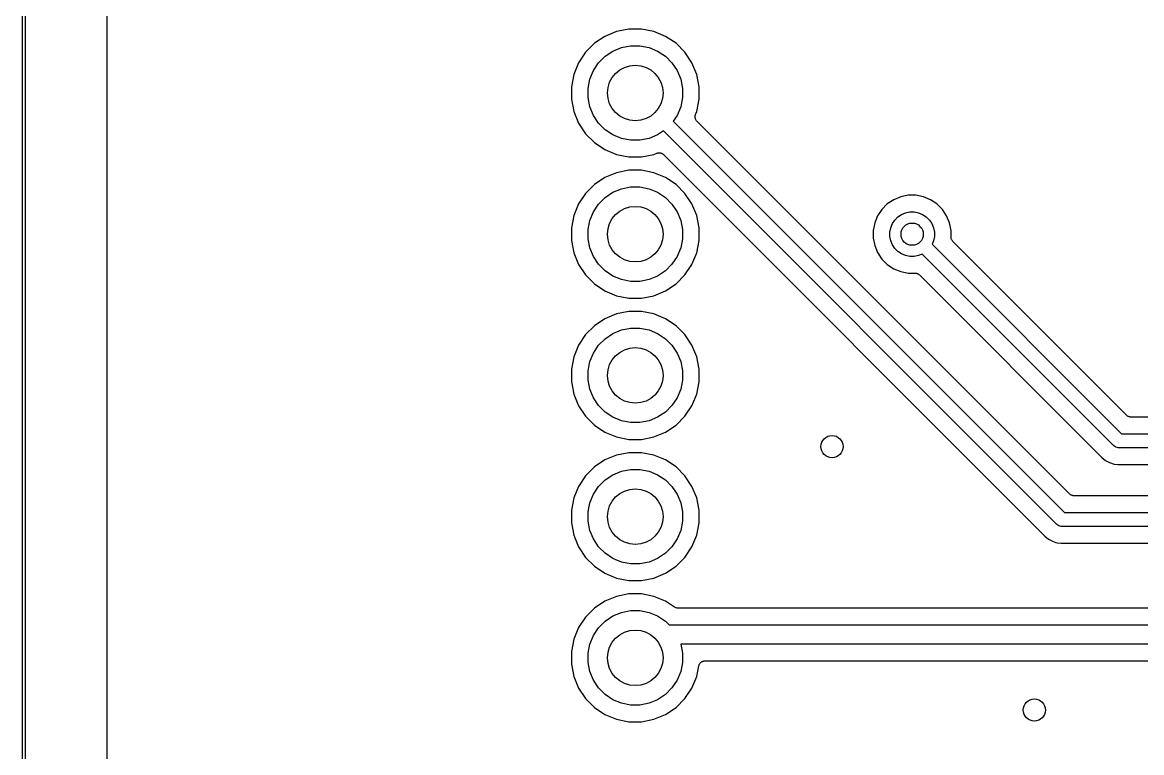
# Model space of a CAD drawing. Extents: x 13 to 148, y -136 to -18.
# Drawn here: x 12.97 to 33.11, y -47.84 to -34.71 of the extents above; entities that cross this region are included whole.
import ezdxf

# ---------------------------------------------------------------- set-up
doc = ezdxf.new("R2010")
doc.units = 0
doc.layers.add('BLACK', color=7, linetype='CONTINUOUS')

msp = doc.modelspace()

# ---------------------------------------------------------------- linework, layer by layer
at = {"layer": 'BLACK', "linetype": 'CONTINUOUS'}
for p, q in [((12.975, -134.001), (12.975, -19.9988)), ((13.025, -20.0012), (13.025, -134)), ((14.5, -129.85), (14.5, -24.1496)), ((23.8867, -34.83), (23.6646, -34.8742)), ((24.1133, -34.83), (23.8867, -34.83)), ((24.3354, -34.8742), (24.1133, -34.83)), ((23.4553, -34.9609), (23.2669, -35.0867)), ((23.6646, -34.8742), (23.4553, -34.9609)), ((24.5447, -34.9609), (24.3354, -34.8742)), ((24.7331, -35.0867), (24.5447, -34.9609)), ((23.2669, -35.0867), (23.1067, -35.2469)), ((23.4582, -35.3198), (23.5974, -35.2267)), ((23.5974, -35.2267), (23.7521, -35.1627)), ((23.7521, -35.1627), (23.9163, -35.13)), ((23.9163, -35.13), (24.0837, -35.13)), ((24.0837, -35.13), (24.2479, -35.1627)), ((24.2479, -35.1627), (24.4026, -35.2267)), ((24.4026, -35.2267), (24.5418, -35.3198)), ((24.8933, -35.2469), (24.7331, -35.0867)), ((23.1067, -35.2469), (22.9809, -35.4353)), ((23.3398, -35.4382), (23.4582, -35.3198)), ((24.5418, -35.3198), (24.6602, -35.4382)), ((25.0191, -35.4353), (24.8933, -35.2469)), ((22.9809, -35.4353), (22.8942, -35.6446)), ((23.1827, -35.7321), (23.2467, -35.5774)), ((23.2467, -35.5774), (23.3398, -35.4382)), ((24.6602, -35.4382), (24.7533, -35.5774)), ((24.7533, -35.5774), (24.8173, -35.7321)), ((25.1058, -35.6446), (25.0191, -35.4353)), ((22.8942, -35.6446), (22.85, -35.8667)), ((23.15, -35.8963), (23.1827, -35.7321)), ((24.8173, -35.7321), (24.85, -35.8963)), ((25.15, -35.8667), (25.1058, -35.6446)), ((22.85, -35.8667), (22.85, -36.0933)), ((23.15, -36.0637), (23.15, -35.8963)), ((24.85, -35.8963), (24.85, -36.0637)), ((25.15, -36.0933), (25.15, -35.8667)), ((22.85, -36.0933), (22.8942, -36.3154)), ((23.1827, -36.2279), (23.15, -36.0637)), ((23.2467, -36.3826), (23.1827, -36.2279)), ((24.8173, -36.2279), (24.7533, -36.3826)), ((24.85, -36.0637), (24.8173, -36.2279)), ((25.1058, -36.3154), (25.15, -36.0933)), ((22.8942, -36.3154), (22.9809, -36.5247)), ((23.3398, -36.5218), (23.2467, -36.3826)), ((24.7533, -36.3826), (24.6836, -36.4868)), ((25.076, -36.4082), (25.0771, -36.398)), ((25.076, -36.4087), (25.076, -36.4082)), ((25.076, -36.4092), (25.076, -36.4087)), ((25.077, -36.4194), (25.076, -36.4092)), ((25.0778, -36.4296), (25.077, -36.4194)), ((25.0771, -36.398), (25.0781, -36.3878)), ((25.078, -36.4301), (25.0778, -36.4296)), ((25.078, -36.4305), (25.078, -36.4301)), ((25.081, -36.4404), (25.078, -36.4305)), ((25.0781, -36.3878), (25.0782, -36.3873)), ((25.0782, -36.3873), (25.0783, -36.3869)), ((25.0783, -36.3869), (25.0814, -36.3771)), ((25.0838, -36.4502), (25.081, -36.4404)), ((25.0814, -36.3771), (25.0843, -36.3673)), ((25.0843, -36.3673), (25.1058, -36.3154)), ((22.9809, -36.5247), (23.1067, -36.7131)), ((23.4582, -36.6402), (23.3398, -36.5218)), ((23.5974, -36.7333), (23.4582, -36.6402)), ((24.6836, -36.4868), (31.7218, -43.525)), ((25.0841, -36.4506), (25.0838, -36.4502)), ((25.0842, -36.4511), (25.0841, -36.4506)), ((25.089, -36.4602), (25.0842, -36.4511)), ((25.0937, -36.4693), (25.089, -36.4602)), ((25.094, -36.4696), (25.0937, -36.4693)), ((25.0942, -36.4701), (25.094, -36.4696)), ((25.1008, -36.4781), (25.0942, -36.4701)), ((25.1071, -36.4861), (25.1008, -36.4781)), ((25.1078, -36.4867), (25.1071, -36.4861)), ((25.1078, -36.4868), (25.1078, -36.4867)), ((25.1078, -36.4867), (25.1078, -36.4867)), ((25.1082, -36.4871), (25.1078, -36.4868)), ((27.139, -38.518), (25.1082, -36.4871)), ((23.1067, -36.7131), (23.2669, -36.8733)), ((23.7521, -36.7973), (23.5974, -36.7333)), ((23.9163, -36.83), (23.7521, -36.7973)), ((24.0837, -36.83), (23.9163, -36.83)), ((24.2479, -36.7973), (24.0837, -36.83)), ((24.4026, -36.7333), (24.2479, -36.7973)), ((24.5068, -36.6636), (24.4026, -36.7333)), ((31.5773, -43.7341), (24.5068, -36.6636)), ((23.2669, -36.8733), (23.4553, -36.9991)), ((23.4553, -36.9991), (23.6646, -37.0858)), ((23.6646, -37.0858), (23.8867, -37.13)), ((23.8867, -37.13), (24.1133, -37.13)), ((24.1133, -37.13), (24.3354, -37.0858)), ((24.3354, -37.0858), (24.3873, -37.0643)), ((24.3873, -37.0643), (24.3878, -37.0641)), ((24.3878, -37.0641), (24.3887, -37.0638)), ((24.3878, -37.0641), (24.3878, -37.0641)), ((24.3878, -37.0641), (24.3878, -37.0641)), ((24.3887, -37.0638), (24.3985, -37.0609)), ((24.3985, -37.0609), (24.4084, -37.058)), ((24.4084, -37.058), (24.4089, -37.0579)), ((24.4089, -37.0579), (24.4093, -37.0578)), ((24.4093, -37.0578), (24.4195, -37.0569)), ((24.4195, -37.0569), (24.4297, -37.056)), ((24.4297, -37.056), (24.4302, -37.056)), ((24.4302, -37.056), (24.4307, -37.056)), ((24.4307, -37.056), (24.4409, -37.0571)), ((24.4409, -37.0571), (24.4511, -37.0581)), ((24.4511, -37.0581), (24.4516, -37.0583)), ((24.4516, -37.0583), (24.452, -37.0583)), ((24.452, -37.0583), (24.4619, -37.0614)), ((24.4619, -37.0614), (24.4716, -37.0644)), ((24.4716, -37.0644), (24.4721, -37.0646)), ((24.4721, -37.0646), (24.4725, -37.0648)), ((24.4725, -37.0648), (24.4816, -37.0697)), ((24.4816, -37.0697), (24.4906, -37.0746)), ((24.4906, -37.0746), (24.4909, -37.0749)), ((24.4909, -37.0749), (24.4914, -37.0751)), ((24.4914, -37.0751), (24.4992, -37.0817)), ((24.4992, -37.0817), (24.5071, -37.0882)), ((24.5071, -37.0882), (31.3509, -43.9319)), ((23.6646, -37.4142), (23.4553, -37.5009)), ((23.8867, -37.37), (23.6646, -37.4142)), ((24.1133, -37.37), (23.8867, -37.37)), ((24.3354, -37.4142), (24.1133, -37.37)), ((24.5447, -37.5009), (24.3354, -37.4142)), ((23.2669, -37.6267), (23.1067, -37.7869)), ((23.4553, -37.5009), (23.2669, -37.6267)), ((24.7331, -37.6267), (24.5447, -37.5009)), ((24.8933, -37.7869), (24.7331, -37.6267)), ((23.1067, -37.7869), (22.9809, -37.9753)), ((23.4582, -37.8598), (23.5974, -37.7667)), ((23.5974, -37.7667), (23.7521, -37.7027)), ((23.7521, -37.7027), (23.9163, -37.67)), ((23.9163, -37.67), (24.0837, -37.67)), ((24.0837, -37.67), (24.2479, -37.7027)), ((24.2479, -37.7027), (24.4026, -37.7667)), ((24.4026, -37.7667), (24.5418, -37.8598)), ((25.0191, -37.9753), (24.8933, -37.7869)), ((28.7758, -37.8469), (28.6484, -37.8997)), ((28.9111, -37.82), (28.7758, -37.8469)), ((29.0489, -37.82), (28.9111, -37.82)), ((29.1842, -37.8469), (29.0489, -37.82)), ((29.3116, -37.8997), (29.1842, -37.8469)), ((22.9809, -37.9753), (22.8942, -38.1846)), ((23.2467, -38.1174), (23.3398, -37.9782)), ((23.3398, -37.9782), (23.4582, -37.8598)), ((24.5418, -37.8598), (24.6602, -37.9782)), ((24.6602, -37.9782), (24.7533, -38.1174)), ((25.1058, -38.1846), (25.0191, -37.9753)), ((28.5338, -37.9763), (28.4363, -38.0738)), ((28.6484, -37.8997), (28.5338, -37.9763)), ((29.4262, -37.9763), (29.3116, -37.8997)), ((29.5237, -38.0738), (29.4262, -37.9763)), ((22.8942, -38.1846), (22.85, -38.4067)), ((23.1827, -38.2721), (23.2467, -38.1174)), ((24.7533, -38.1174), (24.8173, -38.2721)), ((25.15, -38.4067), (25.1058, -38.1846)), ((28.3597, -38.1884), (28.3069, -38.3158)), ((28.4363, -38.0738), (28.3597, -38.1884)), ((28.6693, -38.265), (28.725, -38.2093)), ((28.725, -38.2093), (28.7905, -38.1655)), ((28.7905, -38.1655), (28.8633, -38.1354)), ((28.8633, -38.1354), (28.9406, -38.12)), ((28.9406, -38.12), (29.0194, -38.12)), ((29.0194, -38.12), (29.0967, -38.1354)), ((29.0967, -38.1354), (29.1695, -38.1655)), ((29.1695, -38.1655), (29.235, -38.2093)), ((29.235, -38.2093), (29.2907, -38.265)), ((29.6003, -38.1884), (29.5237, -38.0738)), ((29.6531, -38.3158), (29.6003, -38.1884)), ((22.85, -38.4067), (22.85, -38.6333)), ((23.15, -38.4363), (23.1827, -38.2721)), ((23.15, -38.6037), (23.15, -38.4363)), ((24.8173, -38.2721), (24.85, -38.4363)), ((24.85, -38.4363), (24.85, -38.6037)), ((25.15, -38.6333), (25.15, -38.4067)), ((28.3069, -38.3158), (28.28, -38.4511)), ((28.28, -38.4511), (28.28, -38.5889)), ((28.58, -38.4806), (28.5954, -38.4033)), ((28.5954, -38.4033), (28.6255, -38.3305)), ((28.6255, -38.3305), (28.6693, -38.265)), ((29.2907, -38.265), (29.3345, -38.3305)), ((29.3345, -38.3305), (29.3646, -38.4033)), ((29.3646, -38.4033), (29.38, -38.4806)), ((29.68, -38.4511), (29.6531, -38.3158)), ((29.68, -38.5734), (29.68, -38.4511)), ((22.85, -38.6333), (22.8942, -38.8554)), ((23.1827, -38.7679), (23.15, -38.6037)), ((24.85, -38.6037), (24.8173, -38.7679)), ((25.1058, -38.8554), (25.15, -38.6333)), ((31.8138, -43.1928), (27.139, -38.518)), ((28.28, -38.5889), (28.3069, -38.7242)), ((28.58, -38.5594), (28.58, -38.4806)), ((28.5954, -38.6367), (28.58, -38.5594)), ((28.6255, -38.7095), (28.5954, -38.6367)), ((29.3646, -38.6367), (29.3379, -38.7011)), ((29.38, -38.5594), (29.3646, -38.6367)), ((29.38, -38.4806), (29.38, -38.5594)), ((29.681, -38.5835), (29.68, -38.5734)), ((29.6819, -38.5936), (29.681, -38.5835)), ((29.682, -38.5942), (29.6819, -38.5936)), ((29.6821, -38.5948), (29.682, -38.5942)), ((29.685, -38.6045), (29.6821, -38.5948)), ((29.6879, -38.6142), (29.685, -38.6045)), ((29.6881, -38.6148), (29.6879, -38.6142)), ((29.6883, -38.6153), (29.6881, -38.6148)), ((29.6931, -38.6243), (29.6883, -38.6153)), ((29.6977, -38.6333), (29.6931, -38.6243)), ((29.6981, -38.6338), (29.6977, -38.6333)), ((29.6984, -38.6343), (29.6981, -38.6338)), ((29.7048, -38.6422), (29.6984, -38.6343)), ((29.7111, -38.6501), (29.7048, -38.6422)), ((29.7119, -38.6509), (29.7111, -38.6501)), ((29.712, -38.6509), (29.7119, -38.6509)), ((29.7119, -38.6509), (29.7119, -38.6509)), ((29.7122, -38.6512), (29.712, -38.6509)), ((32.8388, -41.7778), (29.7122, -38.6512)), ((22.8942, -38.8554), (22.9809, -39.0647)), ((23.2467, -38.9226), (23.1827, -38.7679)), ((24.8173, -38.7679), (24.7533, -38.9226)), ((25.0191, -39.0647), (25.1058, -38.8554)), ((28.3069, -38.7242), (28.3597, -38.8516)), ((28.3597, -38.8516), (28.4363, -38.9662)), ((28.6693, -38.775), (28.6255, -38.7095)), ((28.725, -38.8307), (28.6693, -38.775)), ((28.7905, -38.8745), (28.725, -38.8307)), ((29.3379, -38.7011), (32.7468, -42.11)), ((23.3398, -39.0618), (23.2467, -38.9226)), ((24.7533, -38.9226), (24.6602, -39.0618)), ((28.4363, -38.9662), (28.5338, -39.0637)), ((28.8633, -38.9046), (28.7905, -38.8745)), ((28.9406, -38.92), (28.8633, -38.9046)), ((29.0194, -38.92), (28.9406, -38.92)), ((29.0967, -38.9046), (29.0194, -38.92)), ((29.1611, -38.8779), (29.0967, -38.9046)), ((32.6023, -42.3191), (29.1611, -38.8779)), ((22.9809, -39.0647), (23.1067, -39.2531)), ((23.1067, -39.2531), (23.2669, -39.4133)), ((23.4582, -39.1802), (23.3398, -39.0618)), ((23.5974, -39.2733), (23.4582, -39.1802)), ((24.5418, -39.1802), (24.4026, -39.2733)), ((24.6602, -39.0618), (24.5418, -39.1802)), ((24.7331, -39.4133), (24.8933, -39.2531)), ((24.8933, -39.2531), (25.0191, -39.0647)), ((28.5338, -39.0637), (28.6484, -39.1403)), ((28.6484, -39.1403), (28.7758, -39.1931)), ((28.7758, -39.1931), (28.9111, -39.22)), ((28.9111, -39.22), (29.0334, -39.22)), ((29.0334, -39.22), (29.0338, -39.22)), ((29.0338, -39.22), (29.0338, -39.22)), ((29.0338, -39.22), (29.0338, -39.22)), ((29.0338, -39.22), (29.0349, -39.22)), ((29.0349, -39.22), (29.045, -39.2211)), ((29.045, -39.2211), (29.0551, -39.2222)), ((29.0551, -39.2222), (29.0557, -39.2223)), ((29.0557, -39.2223), (29.0563, -39.2224)), ((29.0563, -39.2224), (29.066, -39.2255)), ((29.066, -39.2255), (29.0757, -39.2284)), ((29.0757, -39.2284), (29.0762, -39.2287)), ((29.0762, -39.2287), (29.0767, -39.2289)), ((29.0767, -39.2289), (29.0857, -39.2338)), ((29.0857, -39.2338), (29.0946, -39.2386)), ((29.0946, -39.2386), (29.095, -39.239)), ((29.095, -39.239), (29.0955, -39.2392)), ((29.0955, -39.2392), (29.1033, -39.2458)), ((29.1033, -39.2458), (29.1112, -39.2522)), ((29.1112, -39.2522), (32.3759, -42.5169)), ((23.2669, -39.4133), (23.4553, -39.5391)), ((23.7521, -39.3373), (23.5974, -39.2733)), ((23.9163, -39.37), (23.7521, -39.3373)), ((24.0837, -39.37), (23.9163, -39.37)), ((24.2479, -39.3373), (24.0837, -39.37)), ((24.4026, -39.2733), (24.2479, -39.3373)), ((24.5447, -39.5391), (24.7331, -39.4133)), ((23.4553, -39.5391), (23.6646, -39.6258)), ((23.6646, -39.6258), (23.8867, -39.67)), ((24.1133, -39.67), (24.3354, -39.6258)), ((24.3354, -39.6258), (24.5447, -39.5391)), ((23.8867, -39.67), (24.1133, -39.67)), ((23.4553, -40.0409), (23.2669, -40.1667)), ((23.6646, -39.9542), (23.4553, -40.0409)), ((23.8867, -39.91), (23.6646, -39.9542)), ((24.1133, -39.91), (23.8867, -39.91)), ((24.3354, -39.9542), (24.1133, -39.91)), ((24.5447, -40.0409), (24.3354, -39.9542)), ((24.7331, -40.1667), (24.5447, -40.0409)), ((23.2669, -40.1667), (23.1067, -40.3269)), ((23.5974, -40.3067), (23.7521, -40.2427)), ((23.7521, -40.2427), (23.9163, -40.21)), ((23.9163, -40.21), (24.0837, -40.21)), ((24.0837, -40.21), (24.2479, -40.2427)), ((24.2479, -40.2427), (24.4026, -40.3067)), ((24.8933, -40.3269), (24.7331, -40.1667)), ((23.1067, -40.3269), (22.9809, -40.5153)), ((23.3398, -40.5182), (23.4582, -40.3998)), ((23.4582, -40.3998), (23.5974, -40.3067)), ((24.4026, -40.3067), (24.5418, -40.3998)), ((24.5418, -40.3998), (24.6602, -40.5182)), ((25.0191, -40.5153), (24.8933, -40.3269)), ((22.9809, -40.5153), (22.8942, -40.7246)), ((23.1827, -40.8121), (23.2467, -40.6574)), ((23.2467, -40.6574), (23.3398, -40.5182)), ((24.6602, -40.5182), (24.7533, -40.6574)), ((24.7533, -40.6574), (24.8173, -40.8121)), ((25.1058, -40.7246), (25.0191, -40.5153)), ((22.8942, -40.7246), (22.85, -40.9467)), ((23.15, -40.9763), (23.1827, -40.8121)), ((24.8173, -40.8121), (24.85, -40.9763)), ((25.15, -40.9467), (25.1058, -40.7246)), ((22.85, -40.9467), (22.85, -41.1733)), ((23.15, -41.1437), (23.15, -40.9763)), ((24.85, -40.9763), (24.85, -41.1437)), ((25.15, -41.1733), (25.15, -40.9467)), ((22.85, -41.1733), (22.8942, -41.3954)), ((23.1827, -41.3079), (23.15, -41.1437)), ((24.85, -41.1437), (24.8173, -41.3079)), ((25.1058, -41.3954), (25.15, -41.1733)), ((22.8942, -41.3954), (22.9809, -41.6047)), ((23.2467, -41.4626), (23.1827, -41.3079)), ((23.3398, -41.6018), (23.2467, -41.4626)), ((24.7533, -41.4626), (24.6602, -41.6018)), ((24.8173, -41.3079), (24.7533, -41.4626)), ((25.0191, -41.6047), (25.1058, -41.3954)), ((22.9809, -41.6047), (23.1067, -41.7931)), ((23.4582, -41.7202), (23.3398, -41.6018)), ((24.6602, -41.6018), (24.5418, -41.7202)), ((24.8933, -41.7931), (25.0191, -41.6047)), ((23.1067, -41.7931), (23.2669, -41.9533)), ((23.5974, -41.8133), (23.4582, -41.7202)), ((23.7521, -41.8773), (23.5974, -41.8133)), ((24.4026, -41.8133), (24.2479, -41.8773)), ((24.5418, -41.7202), (24.4026, -41.8133)), ((24.7331, -41.9533), (24.8933, -41.7931)), ((32.8467, -41.7842), (32.8388, -41.7778)), ((32.8545, -41.7908), (32.8467, -41.7842)), ((32.855, -41.791), (32.8545, -41.7908)), ((32.8554, -41.7914), (32.855, -41.791)), ((32.8644, -41.7962), (32.8554, -41.7914)), ((32.8733, -41.8011), (32.8644, -41.7962)), ((32.8738, -41.8013), (32.8733, -41.8011)), ((32.8743, -41.8016), (32.8738, -41.8013)), ((32.884, -41.8045), (32.8743, -41.8016)), ((32.8937, -41.8076), (32.884, -41.8045)), ((32.8943, -41.8077), (32.8937, -41.8076)), ((32.8949, -41.8078), (32.8943, -41.8077)), ((32.9049, -41.8089), (32.8949, -41.8078)), ((32.9151, -41.81), (32.9049, -41.8089)), ((32.9162, -41.81), (32.9151, -41.81)), ((32.9166, -41.81), (32.9162, -41.81)), ((32.9162, -41.81), (32.9162, -41.81)), ((32.9162, -41.81), (32.9162, -41.81)), ((39.8397, -41.81), (32.9166, -41.81)), ((23.2669, -41.9533), (23.4553, -42.0791)), ((23.9163, -41.91), (23.7521, -41.8773)), ((24.0837, -41.91), (23.9163, -41.91)), ((24.2479, -41.8773), (24.0837, -41.91)), ((24.5447, -42.0791), (24.7331, -41.9533)), ((23.4553, -42.0791), (23.6646, -42.1658)), ((23.6646, -42.1658), (23.8867, -42.21)), ((23.8867, -42.21), (24.1133, -42.21)), ((24.1133, -42.21), (24.3354, -42.1658)), ((24.3354, -42.1658), (24.5447, -42.0791)), ((32.7468, -42.11), (86.2332, -42.11)), ((23.8867, -42.45), (23.6646, -42.4942)), ((24.1133, -42.45), (23.8867, -42.45)), ((24.3354, -42.4942), (24.1133, -42.45)), ((32.6062, -42.3238), (32.6023, -42.3191)), ((32.6109, -42.3277), (32.6062, -42.3238)), ((32.6252, -42.3394), (32.6109, -42.3277)), ((32.6394, -42.347), (32.6252, -42.3394)), ((32.6469, -42.351), (32.6394, -42.347)), ((32.6705, -42.3582), (32.6469, -42.351)), ((32.6889, -42.36), (32.6705, -42.3582)), ((32.695, -42.3606), (32.6889, -42.36)), ((32.6889, -42.36), (32.6889, -42.36)), ((32.7011, -42.36), (32.695, -42.3606)), ((86.2789, -42.36), (32.7011, -42.36)), ((23.4553, -42.5809), (23.2669, -42.7067)), ((23.6646, -42.4942), (23.4553, -42.5809)), ((24.5447, -42.5809), (24.3354, -42.4942)), ((24.7331, -42.7067), (24.5447, -42.5809)), ((32.3759, -42.5169), (32.377, -42.518)), ((32.377, -42.518), (32.3799, -42.5217)), ((32.3799, -42.5217), (32.3831, -42.5249)), ((32.3831, -42.5249), (32.393, -42.537)), ((32.393, -42.537), (32.4577, -42.5901)), ((32.4577, -42.5901), (32.5316, -42.6295)), ((32.5316, -42.6295), (32.6117, -42.6539)), ((32.6117, -42.6539), (32.6795, -42.6605)), ((32.6795, -42.6605), (32.6795, -42.6605)), ((32.6795, -42.6605), (32.695, -42.6621)), ((32.695, -42.6621), (32.7105, -42.6605)), ((32.7105, -42.6605), (32.712, -42.6604)), ((32.712, -42.6604), (32.7167, -42.6605)), ((32.7167, -42.6605), (32.7213, -42.66)), ((32.7213, -42.66), (86.2587, -42.66)), ((23.1067, -42.8669), (22.9809, -43.0553)), ((23.2669, -42.7067), (23.1067, -42.8669)), ((23.4582, -42.9398), (23.5974, -42.8467)), ((23.5974, -42.8467), (23.7521, -42.7827)), ((23.7521, -42.7827), (23.9163, -42.75)), ((23.9163, -42.75), (24.0837, -42.75)), ((24.0837, -42.75), (24.2479, -42.7827)), ((24.2479, -42.7827), (24.4026, -42.8467)), ((24.4026, -42.8467), (24.5418, -42.9398)), ((24.8933, -42.8669), (24.7331, -42.7067)), ((25.0191, -43.0553), (24.8933, -42.8669)), ((22.9809, -43.0553), (22.8942, -43.2646)), ((23.2467, -43.1974), (23.3398, -43.0582)), ((23.3398, -43.0582), (23.4582, -42.9398)), ((24.5418, -42.9398), (24.6602, -43.0582)), ((24.6602, -43.0582), (24.7533, -43.1974)), ((25.1058, -43.2646), (25.0191, -43.0553)), ((22.8942, -43.2646), (22.85, -43.4867)), ((23.1827, -43.3521), (23.2467, -43.1974)), ((24.7533, -43.1974), (24.8173, -43.3521)), ((25.15, -43.4867), (25.1058, -43.2646)), ((31.8217, -43.1992), (31.8138, -43.1928)), ((31.8295, -43.2058), (31.8217, -43.1992)), ((31.83, -43.206), (31.8295, -43.2058)), ((31.8304, -43.2064), (31.83, -43.206)), ((31.8394, -43.2112), (31.8304, -43.2064)), ((31.8483, -43.2161), (31.8394, -43.2112)), ((31.8488, -43.2163), (31.8483, -43.2161)), ((31.8493, -43.2166), (31.8488, -43.2163)), ((31.859, -43.2195), (31.8493, -43.2166)), ((31.8687, -43.2226), (31.859, -43.2195)), ((31.8693, -43.2227), (31.8687, -43.2226)), ((31.8699, -43.2228), (31.8693, -43.2227)), ((31.8799, -43.2239), (31.8699, -43.2228)), ((31.8901, -43.225), (31.8799, -43.2239)), ((31.8912, -43.225), (31.8901, -43.225)), ((31.8916, -43.225), (31.8912, -43.225)), ((31.8912, -43.225), (31.8912, -43.225)), ((31.8912, -43.225), (31.8912, -43.225)), ((87.1884, -43.225), (31.8916, -43.225)), ((22.85, -43.4867), (22.85, -43.7133)), ((23.15, -43.5163), (23.1827, -43.3521)), ((24.8173, -43.3521), (24.85, -43.5163)), ((25.15, -43.7133), (25.15, -43.4867)), ((23.15, -43.6837), (23.15, -43.5163)), ((23.1827, -43.8479), (23.15, -43.6837)), ((24.85, -43.6837), (24.8173, -43.8479)), ((24.85, -43.5163), (24.85, -43.6837)), ((31.7218, -43.525), (87.3582, -43.525)), ((22.85, -43.7133), (22.8942, -43.9354)), ((23.2467, -44.0026), (23.1827, -43.8479)), ((24.8173, -43.8479), (24.7533, -44.0026)), ((25.1058, -43.9354), (25.15, -43.7133)), ((31.5812, -43.7388), (31.5773, -43.7341)), ((31.5859, -43.7427), (31.5812, -43.7388)), ((31.6002, -43.7544), (31.5859, -43.7427)), ((31.6219, -43.766), (31.6002, -43.7544)), ((31.6455, -43.7732), (31.6219, -43.766)), ((31.6219, -43.766), (31.6219, -43.766)), ((31.6639, -43.775), (31.6455, -43.7732)), ((31.67, -43.7756), (31.6639, -43.775)), ((31.6639, -43.775), (31.6639, -43.775)), ((31.6761, -43.775), (31.67, -43.7756)), ((87.4039, -43.775), (31.6761, -43.775)), ((22.8942, -43.9354), (22.9809, -44.1447)), ((23.3398, -44.1418), (23.2467, -44.0026)), ((24.7533, -44.0026), (24.6602, -44.1418)), ((25.0191, -44.1447), (25.1058, -43.9354)), ((31.3509, -43.9319), (31.352, -43.933)), ((31.352, -43.933), (31.3549, -43.9367)), ((31.3549, -43.9367), (31.3581, -43.9399)), ((31.3581, -43.9399), (31.368, -43.952)), ((31.368, -43.952), (31.4327, -44.0051)), ((31.4327, -44.0051), (31.5066, -44.0445)), ((31.5066, -44.0445), (31.5665, -44.0627)), ((31.5665, -44.0627), (31.5665, -44.0627)), ((31.5665, -44.0627), (31.5867, -44.0688)), ((31.5867, -44.0688), (31.5867, -44.0689)), ((31.5867, -44.0689), (31.6545, -44.0755)), ((31.6545, -44.0755), (31.6545, -44.0755)), ((31.6545, -44.0755), (31.67, -44.0771)), ((31.67, -44.0771), (31.6855, -44.0755)), ((31.6855, -44.0755), (31.687, -44.0754)), ((31.687, -44.0754), (31.6916, -44.0755)), ((31.6916, -44.0755), (31.6963, -44.075)), ((31.6963, -44.075), (87.3837, -44.075)), ((22.9809, -44.1447), (23.1067, -44.3331)), ((23.4582, -44.2602), (23.3398, -44.1418)), ((23.5974, -44.3533), (23.4582, -44.2602)), ((24.5418, -44.2602), (24.4026, -44.3533)), ((24.6602, -44.1418), (24.5418, -44.2602)), ((24.8933, -44.3331), (25.0191, -44.1447)), ((23.1067, -44.3331), (23.2669, -44.4933)), ((23.2669, -44.4933), (23.4553, -44.6191)), ((23.7521, -44.4173), (23.5974, -44.3533)), ((23.9163, -44.45), (23.7521, -44.4173)), ((24.0837, -44.45), (23.9163, -44.45)), ((24.2479, -44.4173), (24.0837, -44.45)), ((24.4026, -44.3533), (24.2479, -44.4173)), ((24.5447, -44.6191), (24.7331, -44.4933)), ((24.7331, -44.4933), (24.8933, -44.3331)), ((23.4553, -44.6191), (23.6646, -44.7058)), ((24.3354, -44.7058), (24.5447, -44.6191)), ((23.6646, -44.7058), (23.8867, -44.75)), ((23.8867, -44.75), (24.1133, -44.75)), ((24.1133, -44.75), (24.3354, -44.7058)), ((23.6646, -45.0342), (23.4553, -45.1209)), ((23.8867, -44.99), (23.6646, -45.0342)), ((24.1133, -44.99), (23.8867, -44.99)), ((24.3354, -45.0342), (24.1133, -44.99)), ((24.5447, -45.1209), (24.3354, -45.0342)), ((23.2669, -45.2467), (23.1067, -45.4069)), ((23.4553, -45.1209), (23.2669, -45.2467)), ((23.7521, -45.3227), (23.9163, -45.29)), ((23.9163, -45.29), (24.0837, -45.29)), ((24.0837, -45.29), (24.2479, -45.3227)), ((24.7027, -45.2265), (24.5447, -45.1209)), ((24.7117, -45.2312), (24.7027, -45.2265)), ((24.7205, -45.2361), (24.7117, -45.2312)), ((24.7211, -45.2363), (24.7205, -45.2361)), ((24.7217, -45.2366), (24.7211, -45.2363)), ((24.7314, -45.2395), (24.7217, -45.2366)), ((24.741, -45.2426), (24.7314, -45.2395)), ((24.7416, -45.2427), (24.741, -45.2426)), ((24.7422, -45.2428), (24.7416, -45.2427)), ((24.7523, -45.2439), (24.7422, -45.2428)), ((24.7623, -45.245), (24.7523, -45.2439)), ((24.7636, -45.245), (24.7623, -45.245)), ((24.7639, -45.245), (24.7636, -45.245)), ((24.7636, -45.245), (24.7636, -45.245)), ((24.7636, -45.245), (24.7636, -45.245)), ((33.6223, -45.245), (24.7639, -45.245)), ((23.1067, -45.4069), (22.9809, -45.5953)), ((23.3398, -45.5982), (23.4582, -45.4798)), ((23.4582, -45.4798), (23.5974, -45.3867)), ((23.5974, -45.3867), (23.7521, -45.3227)), ((24.2479, -45.3227), (24.4026, -45.3867)), ((24.4026, -45.3867), (24.5418, -45.4798)), ((24.5418, -45.4798), (24.6071, -45.545)), ((22.9809, -45.5953), (22.8942, -45.8046)), ((23.2467, -45.7374), (23.3398, -45.5982)), ((24.6071, -45.545), (33.6424, -45.545)), ((22.8942, -45.8046), (22.85, -46.0267)), ((23.15, -46.0563), (23.1827, -45.8921)), ((23.1827, -45.8921), (23.2467, -45.7374)), ((33.5958, -45.895), (24.8179, -45.895)), ((24.8179, -45.895), (24.85, -46.0563)), ((22.85, -46.0267), (22.85, -46.2533)), ((23.15, -46.2237), (23.15, -46.0563)), ((24.85, -46.0563), (24.85, -46.2237)), ((22.85, -46.2533), (22.8942, -46.4754)), ((23.1827, -46.3879), (23.15, -46.2237)), ((24.85, -46.2237), (24.8173, -46.3879)), ((25.1058, -46.4754), (25.144, -46.2835)), ((25.144, -46.2835), (25.1441, -46.2829)), ((25.1441, -46.2829), (25.1443, -46.282)), ((25.1441, -46.2829), (25.1441, -46.2829)), ((25.1441, -46.2829), (25.1441, -46.2829)), ((25.1443, -46.282), (25.1474, -46.2722)), ((25.1474, -46.2722), (25.1505, -46.2624)), ((25.1505, -46.2624), (25.1507, -46.262)), ((25.1507, -46.262), (25.1508, -46.2616)), ((25.1508, -46.2616), (25.1558, -46.2525)), ((25.1558, -46.2525), (25.1607, -46.2435)), ((25.1607, -46.2435), (25.1609, -46.2432)), ((25.1609, -46.2432), (25.1612, -46.2428)), ((25.1612, -46.2428), (25.1678, -46.2349)), ((25.1678, -46.2349), (25.1744, -46.2269)), ((25.1744, -46.2269), (25.1747, -46.2267)), ((25.1747, -46.2267), (25.175, -46.2263)), ((25.175, -46.2263), (25.183, -46.2199)), ((25.183, -46.2199), (25.191, -46.2134)), ((25.191, -46.2134), (25.1914, -46.2132)), ((25.1914, -46.2132), (25.1917, -46.2129)), ((25.1917, -46.2129), (25.2009, -46.2081)), ((25.2009, -46.2081), (25.2099, -46.2033)), ((25.2099, -46.2033), (25.2104, -46.2032)), ((25.2104, -46.2032), (25.2107, -46.203)), ((25.2107, -46.203), (25.2207, -46.2001)), ((25.2207, -46.2001), (25.2305, -46.1971)), ((25.2305, -46.1971), (25.2309, -46.1971)), ((25.2309, -46.1971), (25.2313, -46.1969)), ((25.2313, -46.1969), (25.2417, -46.196)), ((25.2417, -46.196), (25.2519, -46.195)), ((25.2519, -46.195), (33.5344, -46.195)), ((22.8942, -46.4754), (22.9809, -46.6847)), ((23.2467, -46.5426), (23.1827, -46.3879)), ((24.8173, -46.3879), (24.7533, -46.5426)), ((25.0191, -46.6847), (25.1058, -46.4754)), ((22.9809, -46.6847), (23.1067, -46.8731)), ((23.3398, -46.6818), (23.2467, -46.5426)), ((23.4582, -46.8002), (23.3398, -46.6818)), ((24.6602, -46.6818), (24.5418, -46.8002)), ((24.7533, -46.5426), (24.6602, -46.6818)), ((24.8933, -46.8731), (25.0191, -46.6847)), ((23.1067, -46.8731), (23.2669, -47.0333)), ((23.5974, -46.8933), (23.4582, -46.8002)), ((23.7521, -46.9573), (23.5974, -46.8933)), ((24.4026, -46.8933), (24.2479, -46.9573)), ((24.5418, -46.8002), (24.4026, -46.8933)), ((24.7331, -47.0333), (24.8933, -46.8731)), ((23.2669, -47.0333), (23.4553, -47.1591)), ((23.9163, -46.99), (23.7521, -46.9573)), ((24.0837, -46.99), (23.9163, -46.99)), ((24.2479, -46.9573), (24.0837, -46.99)), ((24.5447, -47.1591), (24.7331, -47.0333)), ((23.4553, -47.1591), (23.6646, -47.2458)), ((23.6646, -47.2458), (23.8867, -47.29)), ((23.8867, -47.29), (24.1133, -47.29)), ((24.1133, -47.29), (24.3354, -47.2458)), ((24.3354, -47.2458), (24.5447, -47.1591))]:
    msp.add_line(p, q, dxfattribs=at)
at = {"layer": 'BLACK'}
for centre, radius in [((24, -35.98), 0.5), ((24, -35.98), 0.5), ((24, -38.52), 0.5), ((24, -38.52), 0.5), ((28.98, -38.52), 0.2), ((24, -41.06), 0.5), ((24, -41.06), 0.5), ((27.54, -42.34), 0.2), ((24, -43.6), 0.5), ((24, -43.6), 0.5), ((24, -46.14), 0.5), ((24, -46.14), 0.5), ((31.18, -47.08), 0.2)]:
    msp.add_circle(centre, radius, dxfattribs=at)

doc.saveas('drawing.dxf')
